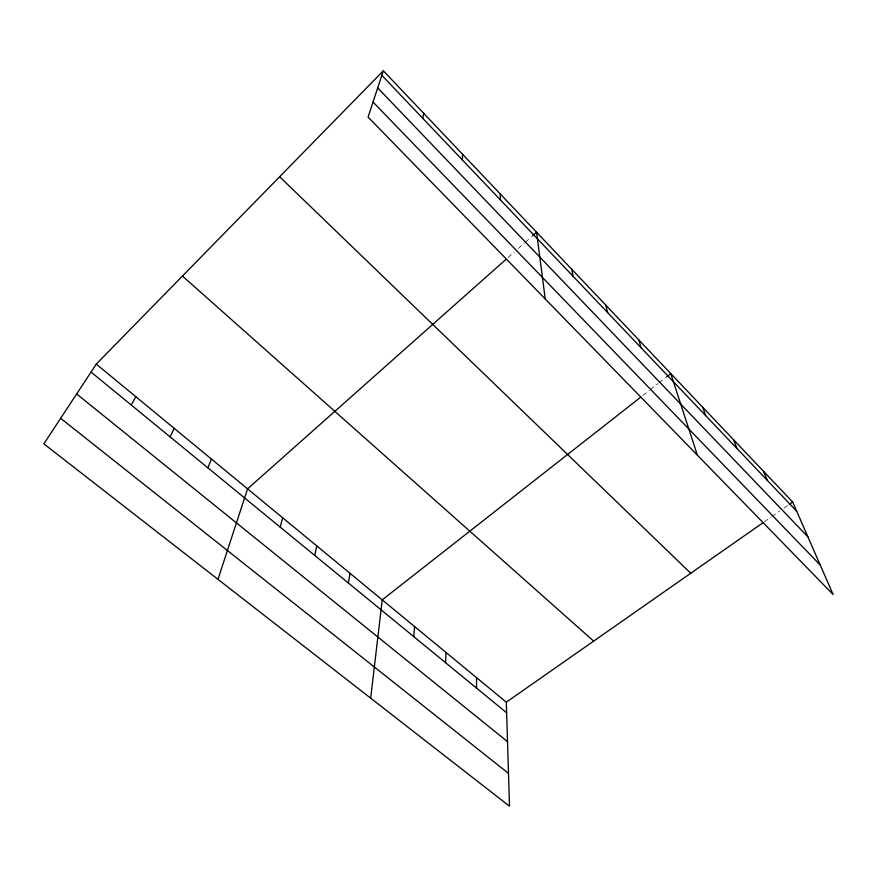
<?xml version="1.0" encoding="UTF-8"?>
<svg xmlns="http://www.w3.org/2000/svg" width="877" height="877" viewBox="0 0 877 877"><rect width="100%" height="100%" fill="white"/><g stroke="black" fill="none" stroke-linecap="round" stroke-linejoin="round"><path stroke-width="0.66" stroke-dasharray="4.38 3.29" d="M508.046 257.542L514.163 252.116M518.23 248.498L524.347 243.072M525.367 242.162L531.473 236.735M642.907 395.439L649.342 390.397M650.416 389.552L657.914 383.677M658.978 382.832L665.413 377.79M764.316 521.804L770.861 517.233M771.946 516.476L779.576 511.138M783.939 508.09L788.291 505.042"/><path stroke-width="1.32" d="M476.54 688.083L476.562 677.647M445.604 662.727L445.976 652.433M462.332 159.91L462.574 154.264M413.791 636.647L414.547 626.518M370.675 698.18L382.229 599.868L640.769 397.117M348.388 583.03L349.967 573.273M422.802 118.362L423.646 113.254M314.777 555.481L316.794 545.922M280.191 527.121L282.679 517.792M217.989 579.357L247.566 488.84L506.007 259.351M383.337 70.796L368.077 117.069L833.15 594.562L792.655 501.995L383.337 70.796L96.273 364.108L43.85 443.85L509.504 806.204L506.314 702.181L96.273 364.108M207.926 467.88L211.412 459.044M170.149 436.91L174.183 428.338M131.21 404.988L135.825 396.711M532.492 235.836L536.571 232.219L545.242 298.969M666.487 376.957L670.762 373.591L697.379 455.163M506.314 702.181L763.231 522.571M789.388 504.286L792.655 501.995M60.645 418.296L508.496 773.361M76.65 393.959L507.531 741.657M91.044 372.056L506.643 712.771M182.449 276.058L593.663 641.12M279.631 176.748L690.736 573.251M373.032 102.039L820.236 565.062M377.702 87.897L807.881 536.823M381.846 75.323L796.722 511.291M763.582 471.366L767.32 480.41M733.6 439.783L737.009 448.542M702.674 407.213L705.722 415.665M638.807 339.925L641.054 347.709M605.821 305.163L607.629 312.596M571.76 269.283L573.109 276.31M500.197 193.894L500.526 200.033"/></g></svg>
